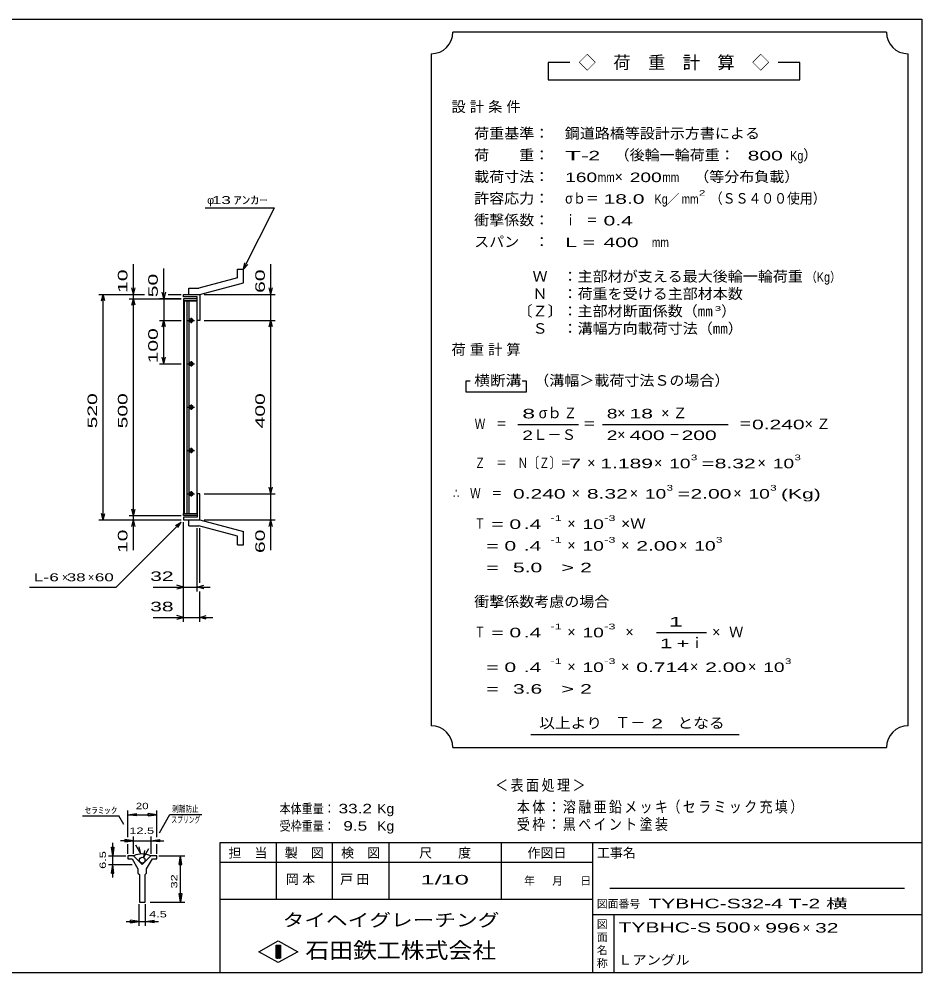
# Model space of a CAD drawing. Units: millimetres, scale not verified. Extents: x -1820 to 1731, y -1282 to 1054.
# Drawn here: x -352 to 1731, y -1146 to 1054 of the extents above; entities that cross this region are included whole.
import ezdxf
from ezdxf.enums import TextEntityAlignment as Align

# ---------------------------------------------------------------- set-up
doc = ezdxf.new("R2010")
doc.units = ezdxf.units.MM
doc.header["$LTSCALE"] = 10
for name, color, linetype, lineweight in [('0_2', 150, 'Continuous', 25), ('16', 3, 'Continuous', 25), ('19', 6, 'Continuous', 25), ('22', 2, 'Continuous', 25), ('32', 4, 'Continuous', 25)]:
    doc.layers.add(name, color=color, linetype=linetype, lineweight=lineweight)
doc.styles.add('ベクトル', font='')
doc.styles.get('ベクトル').set_extended_font_data('ベクトル')

msp = doc.modelspace()

# ---------------------------------------------------------------- linework, layer by layer
at = {"layer": '0_2'}
for p, q in [((-1729, 1053.5), (1731, 1053.5)), ((1731, 1053.5), (1731, -1146.5)), ((1731, -846.5), (111, -846.5)), ((111, -846.5), (111, -1146.5)), ((241, -846.5), (241, -976.5)), ((371, -976.5), (371, -846.5)), ((501, -846.5), (501, -976.5)), ((761, -976.5), (761, -846.5)), ((971, -846.5), (971, -1146.5)), ((971, -891.5), (111, -891.5)), ((1691, -951.5), (1011, -951.5)), ((111, -976.5), (971, -976.5)), ((971, -1011.5), (1731, -1011.5)), ((1021, -1146.5), (1021, -1011.5)), ((201, -1097.5), (246, -1072.5)), ((246, -1072.5), (291, -1097.5)), ((246, -1122.5), (201, -1097.5)), ((241, -1082.5), (251, -1082.5)), ((241, -1112.5), (241, -1082.5)), ((241, -1082.5), (243, -1082.5)), ((243, -1082.5), (243, -1112.5)), ((245, -1112.5), (245, -1082.5)), ((245, -1082.5), (247, -1082.5)), ((291, -1097.5), (246, -1122.5)), ((247, -1082.5), (247, -1112.5)), ((249, -1112.5), (249, -1082.5)), ((249, -1082.5), (251, -1082.5)), ((251, -1082.5), (251, -1112.5)), ((251, -1082.5), (251, -1112.5)), ((251, -1112.5), (241, -1112.5)), ((243, -1112.5), (245, -1112.5)), ((247, -1112.5), (249, -1112.5)), ((1731, -1146.5), (-1729, -1146.5))]:
    msp.add_line(p, q, dxfattribs=at)
at = {"layer": '16'}
for p, q in [((59, 408.5), (27, 408.5)), ((27, 408.5), (27, 404)), ((27, 404), (59, 404)), ((27, 404), (27, -87)), ((59, 404), (27, 404)), ((29, 404), (29, -87)), ((36, -87), (36, 404)), ((40, 404), (40, -87)), ((59, 404), (59, 408.5)), ((59, -87), (59, 404)), ((37, 358.5), (53, 358.5)), ((47, 361.5), (43, 361.5)), ((43, 355.5), (47, 355.5)), ((45, 364.5), (45, 352.5)), ((45, 264.5), (45, 252.5)), ((37, 258.5), (53, 258.5)), ((47, 261.5), (43, 261.5)), ((43, 255.5), (47, 255.5)), ((37, 158.5), (53, 158.5)), ((47, 161.5), (43, 161.5)), ((43, 155.5), (47, 155.5)), ((45, 164.5), (45, 152.5)), ((37, 58.5), (53, 58.5)), ((47, 61.5), (43, 61.5)), ((43, 55.5), (47, 55.5)), ((45, 64.5), (45, 52.5)), ((37, -41.5), (53, -41.5)), ((47, -38.5), (43, -38.5)), ((45, -35.5), (45, -47.5)), ((43, -44.5), (47, -44.5)), ((27, -87), (59, -87)), ((27, -91.5), (27, -87)), ((27, -87), (59, -87)), ((59, -87), (59, -91.5)), ((59, -91.5), (27, -91.5))]:
    msp.add_line(p, q, dxfattribs=at)
for centre, radius, start, end in [((43, 358.5), 3, 90, 270), ((45, 358.5), 4, 46.6, 133.4), ((45, 358.5), 4, 226.6, 313.4), ((47, 358.5), 3, 270, 90), ((43, 258.5), 3, 90, 270), ((45, 258.5), 4, 46.6, 133.4), ((45, 258.5), 4, 226.6, 313.4), ((47, 258.5), 3, 270, 90), ((43, 158.5), 3, 90, 270), ((45, 158.5), 4, 46.6, 133.4), ((45, 158.5), 4, 226.6, 313.4), ((47, 158.5), 3, 270, 90), ((43, 58.5), 3, 90, 270), ((45, 58.5), 4, 46.6, 133.4), ((45, 58.5), 4, 226.6, 313.4), ((47, 58.5), 3, 270, 90), ((43, -41.5), 3, 90, 270), ((45, -41.5), 4, 46.6, 133.4), ((47, -41.5), 3, 270, 90), ((45, -41.5), 4, 226.6, 313.4)]:
    msp.add_arc(centre, radius, start, end, dxfattribs=at)
at = {"layer": '19'}
for p, q in [((152, 476.5), (166, 476.5)), ((152, 456.5), (152, 476.5)), ((166, 445.5), (166, 476.5)), ((152, 456.5), (63, 432.5)), ((65, 418.5), (166, 445.5)), ((27, 412.5), (27, 418.5)), ((27, 418.5), (64, 418.5)), ((40, 432.5), (63, 432.5)), ((40, 418.5), (40, 432.5)), ((40, 418.5), (65, 418.5)), ((64, 418.5), (65, 417.5)), ((59, 412.5), (27, 412.5)), ((59, 358.5), (59, 412.5)), ((65, 417.5), (65, 358.5)), ((65, 358.5), (59, 358.5)), ((65, -41.5), (59, -41.5)), ((59, -41.5), (59, -95.5)), ((65, -100.5), (65, -41.5)), ((27, -95.5), (27, -101.5)), ((59, -95.5), (27, -95.5)), ((27, -101.5), (64, -101.5)), ((40, -101.5), (65, -101.5)), ((40, -115.5), (40, -101.5)), ((64, -101.5), (65, -100.5)), ((65, -101.5), (166, -128.5)), ((40, -115.5), (63, -115.5)), ((152, -139.5), (63, -115.5)), ((166, -159.5), (166, -128.5)), ((152, -159.5), (152, -139.5)), ((152, -159.5), (166, -159.5))]:
    msp.add_line(p, q, dxfattribs=at)
at = {"layer": '22', "color": 4}
for p, q in [((1649, 1023.5), (649, 1023.5)), ((599, 973.5), (599, -576.5)), ((1699, -576.5), (1699, 973.5)), ((919, 953.5), (869, 953.5)), ((869, 953.5), (869, 913.5)), ((1449, 953.5), (1399, 953.5)), ((1449, 913.5), (1449, 953.5)), ((869, 913.5), (1449, 913.5)), ((77, 618.5), (237, 618.5)), ((166, 476.5), (237, 618.5)), ((-88, 418.5), (-88, 488.5)), ((166, 476.5), (169, 491.1)), ((166, 476.5), (176, 487.5)), ((229, 418.5), (229, 488.5)), ((-18, 408.5), (-18, 478.5)), ((-168, 418.5), (-63, 418.5)), ((-162, 403.5), (-158, 418.5)), ((-154, 403.5), (-158, 418.5)), ((-158, -101.5), (-158, 418.5)), ((-98, 418.5), (-63, 418.5)), ((-88, 418.5), (-92, 433.5)), ((-88, 418.5), (-84, 433.5)), ((-88, 408.5), (-88, 418.5)), ((-18, 408.5), (-22, 423.5)), ((-14, 423.5), (-18, 408.5)), ((-8, 418.5), (22, 418.5)), ((-8, 418.5), (22, 418.5)), ((75, 418.5), (239, 418.5)), ((229, 418.5), (225, 433.5)), ((229, 418.5), (233, 433.5)), ((229, 358.5), (229, 418.5)), ((-98, 408.5), (22, 408.5)), ((-92, 393.5), (-88, 408.5)), ((-84, 393.5), (-88, 408.5)), ((-88, -91.5), (-88, 408.5)), ((22, 408.5), (-28, 408.5)), ((-18, 408.5), (-18, 358.5)), ((-28, 358.5), (22, 358.5)), ((-22, 343.5), (-18, 358.5)), ((-14, 343.5), (-18, 358.5)), ((-18, 258.5), (-18, 358.5)), ((75, 358.5), (239, 358.5)), ((225, 343.5), (229, 358.5)), ((233, 343.5), (229, 358.5)), ((229, -41.5), (229, 358.5)), ((-18, 258.5), (-22, 273.5)), ((-18, 258.5), (-14, 273.5)), ((-28, 258.5), (22, 258.5)), ((689, 218.5), (679, 218.5)), ((679, 218.5), (679, 193.5)), ((819, 218.5), (809, 218.5)), ((819, 193.5), (819, 218.5)), ((679, 193.5), (819, 193.5)), ((799, 118.5), (939, 118.5)), ((994, 118.5), (1284, 118.5)), ((75, -41.5), (239, -41.5)), ((229, -41.5), (225, -26.5)), ((229, -41.5), (233, -26.5)), ((229, -101.5), (229, -41.5)), ((-158, -101.5), (-162, -86.5)), ((-158, -101.5), (-154, -86.5)), ((-88, -91.5), (-92, -76.5)), ((-88, -91.5), (-84, -76.5)), ((-168, -101.5), (22, -101.5)), ((-128, -256.5), (22, -106.5)), ((-98, -91.5), (22, -91.5)), ((-98, -101.5), (22, -101.5)), ((-92, -116.5), (-88, -101.5)), ((-88, -101.5), (-88, -91.5)), ((-84, -116.5), (-88, -101.5)), ((-88, -171.5), (-88, -101.5)), ((9, -114.5), (22, -106.5)), ((14, -119.5), (22, -106.5)), ((27, -266.5), (27, -106.5)), ((27, -336.5), (27, -106.5)), ((75, -101.5), (239, -101.5)), ((225, -116.5), (229, -101.5)), ((233, -116.5), (229, -101.5)), ((229, -171.5), (229, -101.5)), ((59, -266.5), (59, -120.5)), ((65, -246.5), (65, -120.5)), ((-328, -256.5), (-128, -256.5)), ((-43, -256.5), (27, -256.5)), ((27, -256.5), (12, -252.5)), ((12, -260.5), (27, -256.5)), ((27, -256.5), (59, -256.5)), ((59, -256.5), (74, -252.5)), ((74, -260.5), (59, -256.5)), ((59, -256.5), (89, -256.5)), ((65, -336.5), (65, -266.5)), ((-43, -326.5), (27, -326.5)), ((27, -326.5), (12, -322.5)), ((12, -330.5), (27, -326.5)), ((27, -326.5), (65, -326.5)), ((65, -326.5), (80, -322.5)), ((80, -330.5), (65, -326.5)), ((65, -326.5), (95, -326.5)), ((1119, -361.5), (1234, -361.5)), ((829, -596.5), (1309, -596.5)), ((649, -626.5), (1649, -626.5))]:
    msp.add_line(p, q, dxfattribs=at)
for centre, start, end in [((599, 1023.5), 270, 0), ((1699, 1023.5), 180, 270), ((599, -626.5), 0, 90), ((1699, -626.5), 90, 180)]:
    msp.add_arc(centre, 50, start, end, dxfattribs=at)
at = {"layer": '32'}
for p, q in [((-205.33, -784.5), (-122, -784.5)), ((-110.33, -804.5), (-122, -784.5)), ((-101, -833.5), (-101, -771.5)), ((-101, -781.5), (-81, -778.5)), ((-81, -784.5), (-101, -781.5)), ((-101, -781.5), (-34.33, -781.5)), ((-81, -784.5), (-81, -778.5)), ((-34.33, -781.5), (-54.33, -778.5)), ((-54.33, -784.5), (-54.33, -778.5)), ((-54.33, -784.5), (-34.33, -781.5)), ((-34.33, -833.5), (-34.33, -771.5)), ((-28.33, -823.17), (-4, -781.17)), ((-4, -781.17), (69.34, -781.17)), ((-87.67, -871.5), (-87.67, -831.5)), ((-47.67, -831.5), (-47.67, -871.5)), ((-136, -876.5), (-139, -856.5)), ((-139, -856.5), (-133, -856.5)), ((-136, -876.5), (-136, -846.5)), ((-133, -856.5), (-136, -876.5)), ((-87.67, -841.5), (-117.67, -841.5)), ((-87.67, -841.5), (-107.67, -838.5)), ((-107.67, -838.5), (-107.67, -844.5)), ((-107.67, -844.5), (-87.67, -841.5)), ((-101, -871.5), (-101, -849.5)), ((-87.67, -841.5), (-47.67, -841.5)), ((-71, -871.5), (-82.67, -851.5)), ((-71, -871.5), (-74.67, -855.83)), ((-47.67, -841.5), (-27.67, -838.5)), ((-27.67, -844.5), (-47.67, -841.5)), ((-47.67, -841.5), (-17.67, -841.5)), ((-34.33, -871.5), (-34.33, -849.5)), ((-27.67, -838.5), (-27.67, -844.5)), ((-146, -876.5), (-106, -876.5)), ((-136, -896.5), (-136, -876.5)), ((-101, -876.5), (-101, -883.17)), ((-87.67, -876.5), (-101, -876.5)), ((-67.67, -896.5), (-87.67, -876.5)), ((-47.67, -876.5), (-67.67, -896.5)), ((-64.33, -879.83), (-53, -859.83)), ((-64.33, -879.83), (-62, -863.83)), ((-34.33, -876.5), (-47.67, -876.5)), ((-34.33, -883.17), (-34.33, -876.5)), ((-29.33, -876.5), (30.67, -876.5)), ((17.67, -896.5), (20.67, -876.5)), ((23.67, -896.5), (20.67, -876.5)), ((20.67, -983.17), (20.67, -876.5)), ((-146, -896.5), (-91, -896.5)), ((-139, -916.5), (-136, -896.5)), ((-133, -916.5), (-136, -896.5)), ((-136, -926.5), (-136, -896.5)), ((-101, -883.17), (-91, -883.17)), ((-91, -883.17), (-77.67, -906.5)), ((-57.67, -906.5), (-44.33, -883.17)), ((-44.33, -883.17), (-34.33, -883.17)), ((17.67, -896.5), (23.67, -896.5)), ((-139, -916.5), (-133, -916.5)), ((-77.67, -906.5), (-77.67, -916.5)), ((-77.67, -916.5), (-74.33, -919.83)), ((-74.33, -919.83), (-74.33, -983.17)), ((-61, -919.83), (-57.67, -916.5)), ((-61, -983.17), (-61, -919.83)), ((-57.67, -916.5), (-57.67, -906.5)), ((20.67, -983.17), (17.67, -963.17)), ((17.67, -963.17), (23.67, -963.17)), ((23.67, -963.17), (20.67, -983.17)), ((-75.17, -1038.17), (-75.17, -988.17)), ((-74.33, -983.17), (-61, -983.17)), ((-60.17, -1038.17), (-60.17, -988.17)), ((-49.33, -983.17), (30.67, -983.17)), ((-105.17, -1028.17), (-75.17, -1028.17)), ((-75.17, -1028.17), (-95.17, -1025.17)), ((-95.17, -1031.17), (-95.17, -1025.17)), ((-95.17, -1031.17), (-75.17, -1028.17)), ((-75.17, -1028.17), (-60.17, -1028.17)), ((-60.17, -1028.17), (-40.17, -1025.17)), ((-40.17, -1031.17), (-60.17, -1028.17)), ((-60.17, -1028.17), (-30.17, -1028.17)), ((-40.17, -1031.17), (-40.17, -1025.17))]:
    msp.add_line(p, q, dxfattribs=at)
msp.add_circle((-67.67, -886.5), 6.67, dxfattribs=at)
msp.add_arc((-68, -922.18), 50, 66, 113, dxfattribs=at)

# ---------------------------------------------------------------- texts
at = {"layer": '0_2', "style": 'ベクトル'}
for s, height, p in [('担\u3000当', 21.99, (131, -869.5)), ('製\u3000図', 21.99, (261, -869.5)), ('検\u3000図', 21.99, (391, -869.5)), ('尺\u3000\u3000度', 21.99, (571, -869.5)), ('作図日', 21.99, (821, -869.5)), ('工事名', 21.99, (981, -869.5)), ('年', 18.33, (813, -934)), ('月', 18.33, (878, -934)), ('日', 18.33, (943, -934)), ('図面番号', 18.33, (981, -987)), ('図', 18.33, (981, -1034)), ('面', 18.33, (981, -1064)), ('名', 18.33, (981, -1094)), ('称', 18.33, (981, -1124))]:
    msp.add_text(s, height=height, dxfattribs=at).set_placement(p, align=Align.MIDDLE_LEFT)
at = {"layer": '0_2', "color": 222, "style": 'ベクトル'}
for s, height, width, p in [('タイヘイグレーチング', 29.33, 1.25, (256, -1024.5)), ('石田鉄工株式会社', 36.66, 1.1, (308.5, -1094.5))]:
    msp.add_text(s, height=height, dxfattribs=dict(at, width=width)).set_placement(p, align=Align.MIDDLE_LEFT)
at = {"layer": '22', "style": 'ベクトル'}
for s, height, p in [('◇\u3000荷\u3000重\u3000計\u3000算\u3000◇', 29.33, (939, 953.5)), ('）', 24.19, (1457, 740)), ('×', 24.19, (1022, 690)), ('φ', 18.33, (82, 636)), ('／', 21.99, (1141.5, 638.5)), ('）', 24.19, (1268, 380)), ('σｂ', 24.19, (847, 145)), ('×', 24.19, (1028, 145)), ('Ｌ－Ｓ', 24.19, (834, 95)), ('×', 24.19, (1028, 95)), ('×', 24.19, (959, 30)), ('×', 24.19, (1113, 30)), ('×', 24.19, (1352, 30)), ('×', 24.19, (923, -40)), ('×', 24.19, (1057, -40)), ('×', 24.19, (1296, -40)), ('×', 24.19, (913, -110)), ('×', 24.19, (913, -160)), ('×', 24.19, (1037, -160)), ('×', 24.19, (1171, -160)), ('×', 18.33, (-253, -234)), ('×', 18.33, (-193, -234)), ('Ｗ', 24.19, (1286, -360)), ('×', 24.19, (913, -360)), ('×', 24.19, (1047, -360)), ('ｉ', 24.19, (1195.5, -385)), ('×', 24.19, (1247, -360)), ('×', 24.19, (913, -440)), ('×', 24.19, (1037, -440)), ('×', 24.19, (1196, -440)), ('×', 24.19, (1330, -440)), ('Ｔ－', 25.66, (1023, -569)), ('×', 21.99, (1341, -1042.5)), ('×', 21.99, (1456, -1042.5))]:
    msp.add_text(s, height=height, dxfattribs=at).set_placement(p, align=Align.MIDDLE_LEFT)
for s, height, width, p in [('荷重基準：\u3000', 24.19, 1.05, (698, 790)), ('鋼道路橋等設計示方書による', 24.19, 1.05, (907, 790)), ('荷\u3000\u3000重：\u3000', 24.19, 1.05, (698, 740)), ('T-', 21.99, 2, (908, 738.5)), (' 2 ', 21.99, 1.65, (948, 738.5)), ('（後輪一輪荷重：', 24.19, 1.05, (1022, 740)), ('  800', 21.99, 1.65, (1302, 738.5)), ('Kg', 21.99, 0.85, (1427, 738.5)), ('載荷寸法：\u3000', 24.19, 1.05, (698, 690)), ('\u3000（等分布負載）', 24.19, 1.05, (1171, 690)), ('160', 21.99, 1.5, (908, 688.5)), ('mm', 21.99, 0.8, (983, 688.5)), ('200', 21.99, 1.5, (1057, 688.5)), ('mm', 21.99, 0.8, (1132, 688.5)), (' 13 ', 18.33, 1.6, (82, 636)), ('ｱﾝｶｰ', 18.33, 1.6, (142, 636)), ('許容応力：\u3000', 24.19, 1.05, (698, 640)), ('σｂ＝', 24.19, 0.9, (908, 640)), (' 18.0', 21.99, 1.65, (983, 638.5)), ('Kg', 21.99, 0.85, (1114, 638.5)), ('mm', 21.99, 0.8, (1176.5, 638.5)), ('2', 13.2, 1.5, (1216.5, 652.5)), ('（ＳＳ４００使用）', 24.19, 0.9, (1241.5, 640)), ('衝撃係数：\u3000', 24.19, 1.05, (698, 590)), ('ｉ\u3000＝', 24.19, 0.75, (908, 590)), (' 0.4', 21.99, 1.65, (983, 588.5)), ('スパン\u3000：\u3000', 24.19, 1.05, (698, 540)), ('L =', 21.99, 1.65, (908, 538.5)), (' 400 ', 21.99, 1.65, (983, 538.5)), ('mm', 21.99, 0.8, (1108, 538.5)), ('\u3000Ｗ\u3000：主部材が支える最大後輪一輪荷重', 24.19, 1.05, (798, 460)), ('（Kg）', 21.99, 0.85, (1463, 458.5)), ('\u3000Ｎ\u3000：荷重を受ける主部材本数', 24.19, 1.05, (798, 420)), ('〔Ｚ〕：主部材断面係数（㎜', 24.19, 1.05, (798, 380)), ('3', 11, 1.8, (1253, 386)), ('\u3000Ｓ\u3000：溝幅方向載荷寸法（㎜）', 24.19, 1.05, (798, 340)), ('横断溝', 24.19, 1.1, (698, 220)), ('\u3000（溝幅＞載荷寸法Ｓの場合）', 24.19, 1.05, (802, 220)), ('8', 21.99, 1.8, (809, 143.5)), ('Ｚ', 24.19, 0.9, (905, 145)), ('8', 21.99, 1.5, (1004, 143.5)), (' 18 ', 21.99, 1.65, (1043, 143.5)), ('Ｗ\u3000＝', 24.19, 0.75, (699, 120)), ('＝', 24.19, 0.9, (949, 120)), ('＝', 24.19, 0.9, (1309, 120)), ('0.240', 21.99, 1.65, (1339, 118.5)), ('2', 21.99, 1.5, (809, 93.5)), ('2', 21.99, 1.5, (1004, 93.5)), (' 400 ', 21.99, 1.65, (1043, 93.5)), ('－', 24.19, 0.75, (1148, 95)), (' 200 ', 21.99, 1.65, (1163, 93.5)), ('Ｚ\u3000＝\u3000Ｎ〔Ｚ〕＝', 24.19, 0.75, (699, 30)), ('3', 13.2, 1.5, (1198, 42.5)), ('3', 13.2, 1.5, (1437, 42.5)), (' 7 ', 21.99, 1.65, (904, 28.5)), ('1.189', 21.99, 1.65, (989, 28.5)), ('10', 21.99, 1.5, (1148, 28.5)), ('=', 21.99, 1.7, (1223, 28.5)), ('8.32', 21.99, 1.65, (1253, 28.5)), ('10', 21.99, 1.5, (1387, 28.5)), ('3', 13.2, 1.5, (1142, -27.5)), ('3', 13.2, 1.5, (1381, -27.5)), ('∴\u3000Ｗ\u3000＝', 24.19, 0.75, (649, -40)), (' 0.240', 21.99, 1.65, (774, -41.5)), ('8.32', 21.99, 1.65, (958, -41.5)), ('10', 21.99, 1.5, (1092, -41.5)), ('=', 21.99, 1.7, (1167, -41.5)), ('2.00', 21.99, 1.65, (1197, -41.5)), ('10', 21.99, 1.5, (1331, -41.5)), ('(Kg)', 21.99, 1.65, (1406, -41.5)), ('Ｔ', 24.19, 0.75, (699, -110)), (' = 0', 21.99, 1.65, (724, -111.5)), (' .4 ', 21.99, 1.65, (799, -111.5)), ('-1', 13.2, 1.65, (874, -97.5)), ('10', 21.99, 1.5, (948, -111.5)), ('-3', 13.2, 1.65, (998, -97.5)), ('×Ｗ', 24.19, 1.1, (1037, -110)), ('  = 0', 21.99, 1.65, (699, -161.5)), (' .4 ', 21.99, 1.65, (799, -161.5)), ('-1', 13.2, 1.65, (874, -147.5)), ('10', 21.99, 1.5, (948, -161.5)), ('-3', 13.2, 1.65, (998, -147.5)), ('2.00', 21.99, 1.65, (1072, -161.5)), ('10', 21.99, 1.5, (1206, -161.5)), ('3', 13.2, 1.5, (1256, -147.5)), ('  =', 21.99, 1.65, (699, -211.5)), (' 5.0', 21.99, 1.65, (774, -211.5)), ('>', 21.99, 1.7, (899, -211.5)), (' 2 ', 21.99, 1.65, (929, -211.5)), ('L-', 18.33, 1.6, (-318, -234)), (' 6 ', 18.33, 1.6, (-293, -234)), (' 38 ', 18.33, 1.6, (-253, -234)), (' 60 ', 18.33, 1.6, (-188, -234)), (' 32 ', 21.99, 1.65, (-63, -231.5)), ('衝撃係数考慮の場合', 24.19, 1.05, (698, -290)), (' 38 ', 21.99, 1.65, (-63, -301.5)), ('Ｔ', 24.19, 0.75, (699, -360)), (' = 0', 21.99, 1.65, (724, -361.5)), (' .4 ', 21.99, 1.65, (799, -361.5)), ('-1', 13.2, 1.65, (874, -347.5)), ('10', 21.99, 1.5, (948, -361.5)), ('-3', 13.2, 1.65, (998, -347.5)), ('  = 0', 21.99, 1.65, (699, -441.5)), (' .4 ', 21.99, 1.65, (799, -441.5)), ('-1', 13.2, 1.65, (874, -427.5)), ('10', 21.99, 1.5, (948, -441.5)), ('-3', 13.2, 1.65, (998, -427.5)), ('0.714', 21.99, 1.65, (1072, -441.5)), ('2.00', 21.99, 1.65, (1231, -441.5)), ('10', 21.99, 1.5, (1365, -441.5)), ('3', 13.2, 1.5, (1415, -427.5)), (' 3.6', 21.99, 1.65, (774, -491.5)), ('>', 21.99, 1.7, (899, -491.5)), (' 2 ', 21.99, 1.65, (929, -491.5)), ('  =', 21.99, 1.65, (699, -491.5)), ('以上より\u3000', 24.19, 1.1, (848, -570)), (' 2 ', 21.99, 1.65, (1093, -571.5)), ('となる', 24.19, 1.1, (1167, -570)), ('本体重量：', 21.99, 0.85, (249, -767.5)), (' 33.2', 21.99, 1.35, (374, -767.5)), ('Kg', 21.99, 1.1, (474, -767.5)), ('受枠重量：', 21.99, 0.85, (249, -807.5)), ('  9.5', 21.99, 1.35, (374, -807.5)), ('Kg', 21.99, 1.1, (474, -807.5)), ('1/', 21.99, 2, (574, -931.5)), (' 10 ', 21.99, 2, (604, -931.5)), ('TYBHC-S32-4 T-2 横                        ', 21.99, 1.65, (1100, -986.5)), ('TYBHC-S', 23.46, 1.55, (1031, -1041.5)), (' 500 ', 23.46, 1.55, (1241, -1041.5)), (' 996 ', 21.99, 1.65, (1356, -1042.5)), (' 32 ', 21.99, 1.65, (1471, -1042.5)), ('Ｌアングル', 21.99, 1.1, (1030, -1116.5))]:
    msp.add_text(s, height=height, dxfattribs=dict(at, width=width)).set_placement(p, align=Align.MIDDLE_LEFT)
at = {"layer": '22', "style": 'ベクトル', "width": 1.65}
for s, p in [(' 10 ', (-113, 408.5)), (' 50 ', (-43, 398.5)), (' 60 ', (204, 408.5)), (' 100 ', (-43, 246)), (' 520 ', (-183, 96)), (' 500 ', (-113, 96)), (' 400 ', (204, 96)), (' 10 ', (-113, -191.5)), (' 60 ', (204, -191.5))]:
    msp.add_text(s, height=21.99, rotation=90, dxfattribs=at).set_placement(p, align=Align.MIDDLE_LEFT)
at = {"layer": '22', "attachment_point": 4, "style": 'ベクトル'}
for s, insert, char_height in [('\\T1.28;設計条件', (645.5, 850), 24.19), ('\\T1.28;荷重計算', (645.5, 290), 24.19), ('\\T1.42;×Ｚ', (1129.5, 145), 24.19), ('\\T1.42;×Ｚ', (1460.5, 120), 24.19), ('\\T1.25;\\W2;\\~1\\~', (1126.5, -336.5), 21.99), ('\\T1.33;\\W1.75;1+', (1126.5, -386.5), 21.99), ('\\T1.2;\\W0.85;＜表面処理＞', (746.5, -715), 25.66), ('\\T1.19;\\W0.85;本体：溶融亜鉛メッキ', (796.5, -765), 25.66), ('\\T1.19;\\W0.85;（セラミック充填）', (1144, -765), 25.66), ('\\T1.19;\\W0.85;受枠：黒ペイント塗装', (796.5, -805), 25.66), ('\\T1.25;岡本\u3000', (263.5, -931.5), 21.99), ('\\T1.25;戸田\u3000', (388.5, -931.5), 21.99)]:
    msp.add_mtext(s, dxfattribs=dict(at, insert=insert, char_height=char_height))
at = {"layer": '32', "color": 2, "style": 'ベクトル'}
for s, width, p in [('ｾﾗﾐｯｸ', 1.5, (-200.33, -771.5)), ('20', 1.35, (-82.67, -761.5)), ('剥離防止', 0.75, (1, -768.17)), ('スプリング', 0.65, (-0.66, -793.17)), ('12.5', 1.5, (-97.67, -818.5)), (' 4.5 ', 1.5, (-60.17, -1011.17))]:
    msp.add_text(s, height=14.66, dxfattribs=dict(at, width=width)).set_placement(p, align=Align.MIDDLE_LEFT)
at = {"layer": '32', "color": 2, "style": 'ベクトル', "width": 1.5}
for s, p in [('6.5', (-159, -906.5)), (' 32 ', (5.67, -959.83))]:
    msp.add_text(s, height=14.66, rotation=90, dxfattribs=at).set_placement(p, align=Align.MIDDLE_LEFT)

doc.saveas('drawing.dxf')
